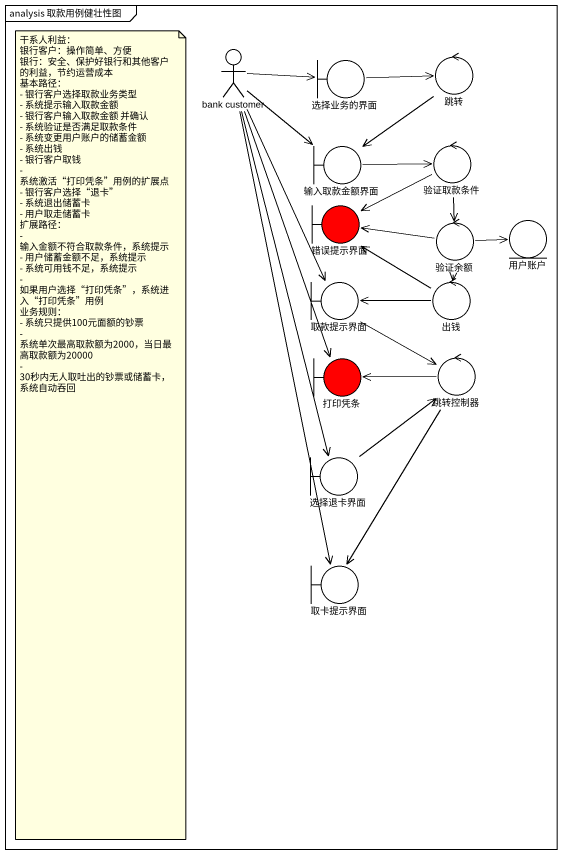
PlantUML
@startuml
mainframe analysis 取款用例健壮性图
actor "bank customer" as bank_customer
boundary 选择业务的界面
control 跳转
boundary 输入取款金额界面
control 验证取款条件
boundary 错误提示界面 #FF0000
entity 用户账户
control 验证余额
boundary 取款提示界面
control 出钱
boundary 打印凭条 #FF0000
control 跳转控制器
boundary 选择退卡界面
boundary 取卡提示界面
bank_customer -right-> 选择业务的界面
bank_customer --> 输入取款金额界面
bank_customer --> 取款提示界面
bank_customer --> 打印凭条
bank_customer --> 选择退卡界面
bank_customer --> 取卡提示界面
选择业务的界面 -right-> 跳转
跳转 --> 输入取款金额界面
输入取款金额界面 -right-> 验证取款条件
验证取款条件 -left-> 错误提示界面
验证取款条件 --> 验证余额
验证余额 -left-> 错误提示界面
验证余额 -right-> 用户账户
验证余额 --> 出钱
取款提示界面 --> 跳转控制器
出钱 -up-> 错误提示界面
出钱 -left-> 取款提示界面
跳转控制器 -left-> 打印凭条
跳转控制器 --> 取卡提示界面
选择退卡界面 -up-> 跳转控制器
note as N1
  干系人利益：
  银行客户：操作简单、方便
  银行：安全、保护好银行和其他客户的利益，节约运营成本
  基本路径：
  - 银行客户选择取款业务类型
  - 系统提示输入取款金额
  - 银行客户输入取款金额 并确认
  - 系统验证是否满足取款条件
  - 系统变更用户账户的储蓄金额
  - 系统出钱
  - 银行客户取钱
  - 系统激活“打印凭条”用例的扩展点
  - 银行客户选择“退卡”
  - 系统退出储蓄卡
  - 用户取走储蓄卡
  扩展路径：
  - 输入金额不符合取款条件，系统提示
  - 用户储蓄金额不足，系统提示
  - 系统可用钱不足，系统提示
  - 如果用户选择“打印凭条”，系统进入“打印凭条”用例
  业务规则：
  - 系统只提供100元面额的钞票
  - 系统单次最高取款额为2000，当日最高取款额为20000
  - 30秒内无人取吐出的钞票或储蓄卡，系统自动吞回
end note
@enduml
